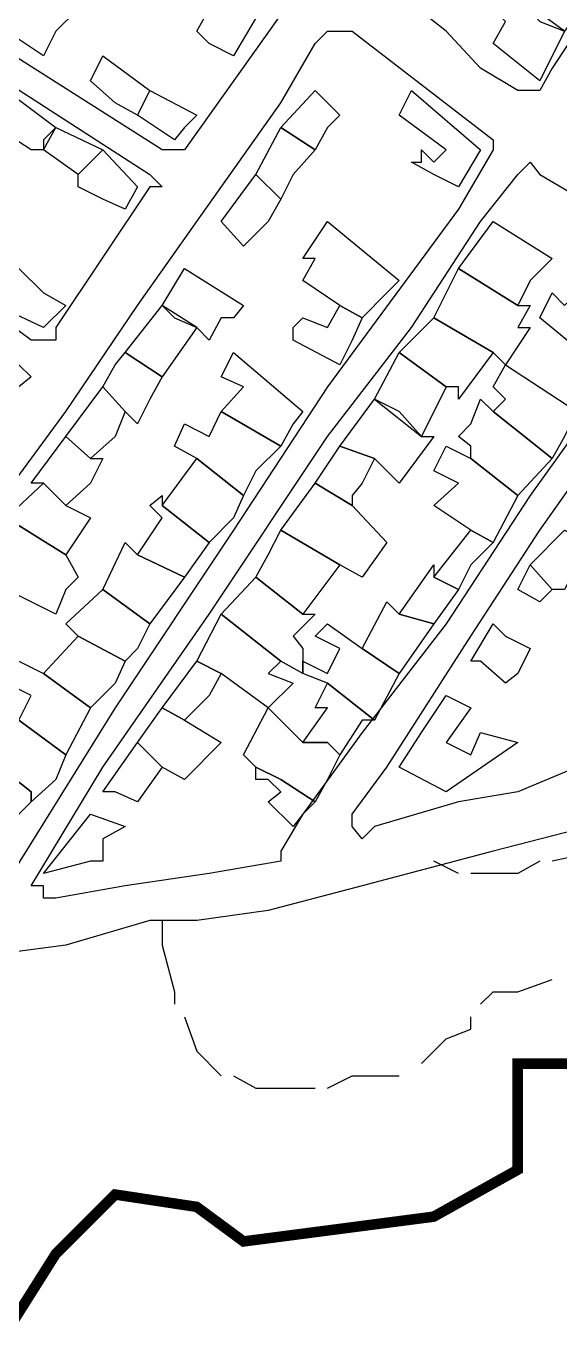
# Model space of a CAD drawing. Header units: millimetres. Extents: x -3588 to 75209, y -3737 to 38254.
# Drawn here: x 28277.3 to 28338.3, y 5004.8 to 5155.3 of the extents above; entities that cross this region are included whole.
import ezdxf

# ---------------------------------------------------------------- set-up
doc = ezdxf.new("R2010")
doc.units = ezdxf.units.MM
doc.layers.add('P', color=253, linetype='Continuous')

msp = doc.modelspace()

# ---------------------------------------------------------------- linework, layer by layer
at = {"layer": 'P'}
for points in [[(28334.908, 5147.953), (28333.5, 5147.953), (28329.259, 5150.498), (28325.306, 5154.723), (28318.536, 5160.084), (28317.128, 5160.084), (28317.128, 5161.508), (28317.128, 5162.628), (28326.73, 5175.047), (28334.908, 5185.786), (28345.63, 5203.278)], [(28294.259, 5141.183), (28292.85, 5141.183), (28269.709, 5155.859), (28238.646, 5177.592), (28238.646, 5179), (28250.792, 5196.508), (28250.792, 5197.917), (28252.201, 5197.917), (28254.745, 5196.508), (28260.379, 5192.555), (28290.034, 5170.822), (28306.405, 5160.084), (28307.814, 5158.675), (28295.395, 5141.183), (28294.259, 5141.183)], [(28257.562, 5162.628), (28264.332, 5155.859), (28291.442, 5138.351), (28292.85, 5136.942), (28291.442, 5136.942), (28280.703, 5120.859), (28280.703, 5119.434), (28279.295, 5119.434), (28277.887, 5119.434), (28272.526, 5123.387), (28249.384, 5138.351), (28234.421, 5149.073), (28225.107, 5154.723), (28223.682, 5155.859), (28223.682, 5157.267), (28223.682, 5158.675), (28235.829, 5176.184), (28237.237, 5176.184), (28249.384, 5168.278), (28257.562, 5162.628)], [(28337.453, 5162.628), (28342.814, 5160.084), (28338.861, 5154.723), (28333.5, 5158.675), (28336.044, 5161.508), (28334.908, 5161.508), (28336.044, 5164.037), (28337.453, 5162.628)], [(28298.211, 5153.314), (28296.803, 5154.723), (28298.211, 5157.267), (28301.028, 5161.508), (28304.981, 5158.675), (28301.028, 5151.906), (28298.211, 5153.314)], [(28280.703, 5154.723), (28279.295, 5151.906), (28275.07, 5154.723), (28277.887, 5160.084), (28283.248, 5157.267), (28280.703, 5154.723)], [(28336.044, 5155.859), (28338.861, 5154.723), (28336.044, 5149.073), (28330.683, 5153.314), (28332.091, 5155.859), (28330.683, 5157.267), (28333.5, 5158.675), (28336.044, 5155.859)], [(28342.814, 5158.675), (28337.453, 5150.498), (28336.044, 5147.953), (28334.908, 5147.953)], [(28273.934, 5100.534), (28281.84, 5111.256), (28290.034, 5123.387), (28296.803, 5132.99), (28306.405, 5146.545), (28310.358, 5153.314), (28311.767, 5154.723), (28313.175, 5154.723), (28314.583, 5154.723), (28330.683, 5142.304)], [(28287.489, 5146.545), (28284.656, 5149.073), (28286.081, 5151.906), (28291.442, 5147.953), (28290.034, 5145.136), (28287.489, 5146.545)], [(28279.295, 5142.304), (28279.295, 5141.183), (28277.887, 5141.183), (28273.934, 5143.712), (28275.07, 5147.953), (28280.703, 5143.712), (28279.295, 5142.304)], [(28295.395, 5143.712), (28294.259, 5142.304), (28290.034, 5145.136), (28291.442, 5147.953), (28296.803, 5145.136), (28295.395, 5143.712)], [(28311.767, 5143.712), (28310.358, 5141.183), (28306.405, 5143.712), (28310.358, 5147.953), (28313.175, 5145.136), (28311.767, 5143.712)], [(28323.897, 5138.351), (28321.353, 5139.759), (28322.489, 5139.759), (28322.489, 5141.183), (28323.897, 5139.759), (28325.306, 5141.183), (28319.945, 5145.136), (28321.353, 5147.953), (28329.259, 5141.183), (28326.73, 5136.942), (28323.897, 5138.351)], [(28284.656, 5139.759), (28283.248, 5138.351), (28279.295, 5141.183), (28280.703, 5143.712), (28286.081, 5141.183), (28284.656, 5139.759)], [(28307.814, 5138.351), (28306.405, 5135.534), (28303.573, 5138.351), (28306.405, 5143.712), (28310.358, 5141.183), (28307.814, 5138.351)], [(28330.683, 5142.304), (28330.683, 5141.183), (28326.73, 5134.398), (28311.767, 5114.073), (28301.028, 5097.701), (28287.489, 5077.377), (28273.934, 5055.644)], [(28286.081, 5135.534), (28283.248, 5136.942), (28283.248, 5138.351), (28286.081, 5141.183), (28290.034, 5136.942), (28288.609, 5134.398), (28286.081, 5135.534)], [(28280.703, 5055.644), (28279.295, 5055.644), (28279.295, 5057.052), (28277.887, 5057.052), (28286.081, 5070.607), (28298.211, 5088.099), (28311.767, 5108.424), (28321.353, 5120.859), (28329.259, 5132.99), (28333.5, 5138.351), (28334.908, 5139.759), (28336.044, 5138.351), (28352.416, 5128.749)], [(28304.981, 5132.99), (28302.164, 5130.173), (28299.62, 5132.99), (28303.573, 5138.351), (28306.405, 5135.534), (28304.981, 5132.99)], [(28318.536, 5124.812), (28315.72, 5121.979), (28313.175, 5123.387), (28308.934, 5126.22), (28310.358, 5128.749), (28308.934, 5128.749), (28311.767, 5132.99), (28319.945, 5126.22), (28318.536, 5124.812)], [(28334.908, 5126.22), (28333.5, 5123.387), (28326.73, 5127.628), (28330.683, 5132.99), (28337.453, 5128.749), (28334.908, 5126.22)], [(28279.295, 5124.812), (28281.84, 5123.387), (28279.295, 5120.859), (28273.934, 5123.387), (28275.07, 5124.812), (28273.934, 5123.387), (28275.07, 5126.22), (28276.478, 5127.628), (28279.295, 5124.812)], [(28301.028, 5121.979), (28299.62, 5121.979), (28298.211, 5119.434), (28296.803, 5120.859), (28292.85, 5123.387), (28295.395, 5127.628), (28302.164, 5123.387), (28301.028, 5121.979)], [(28333.5, 5123.387), (28334.908, 5123.387), (28333.5, 5120.859), (28334.908, 5120.859), (28332.091, 5116.618), (28330.683, 5118.026), (28323.897, 5121.979), (28326.73, 5127.628), (28333.5, 5123.387)], [(28342.814, 5124.812), (28342.814, 5123.387), (28347.055, 5120.859), (28344.222, 5115.209), (28336.044, 5121.979), (28337.453, 5124.812), (28338.861, 5123.387), (28341.678, 5126.22), (28342.814, 5124.812)], [(28344.222, 5072.015), (28340.269, 5070.607), (28333.5, 5067.774), (28326.73, 5066.654), (28317.128, 5063.837), (28315.72, 5062.413), (28314.583, 5063.837), (28314.583, 5065.246), (28318.536, 5070.607), (28328.138, 5085.571), (28336.044, 5097.701), (28345.63, 5111.256), (28351.008, 5118.026), (28355.233, 5123.387), (28355.233, 5124.812), (28356.369, 5124.812), (28372.741, 5114.073), (28372.741, 5112.665), (28374.149, 5109.848), (28364.547, 5096.293), (28356.369, 5084.162), (28351.008, 5077.377), (28347.055, 5074.56), (28344.222, 5072.015)], [(28294.259, 5121.979), (28296.803, 5120.859), (28292.85, 5115.209), (28288.609, 5118.026), (28292.85, 5123.387), (28294.259, 5121.979)], [(28314.583, 5119.434), (28313.175, 5116.618), (28307.814, 5119.434), (28307.814, 5120.859), (28308.934, 5121.979), (28311.767, 5120.859), (28313.175, 5123.387), (28315.72, 5121.979), (28314.583, 5119.434)], [(28326.73, 5114.073), (28325.306, 5114.073), (28319.945, 5118.026), (28323.897, 5121.979), (28330.683, 5118.026), (28326.73, 5112.665), (28326.73, 5114.073)], [(28287.489, 5116.618), (28288.609, 5118.026), (28292.85, 5115.209), (28291.442, 5112.665), (28290.034, 5109.848), (28288.609, 5111.256), (28286.081, 5114.073), (28287.489, 5116.618)], [(28307.814, 5109.848), (28306.405, 5107.304), (28299.62, 5111.256), (28302.164, 5114.073), (28299.62, 5115.209), (28301.028, 5118.026), (28308.934, 5111.256), (28307.814, 5109.848)], [(28319.945, 5111.256), (28317.128, 5112.665), (28319.945, 5118.026), (28325.306, 5114.073), (28322.489, 5108.424), (28319.945, 5111.256)], [(28276.478, 5116.618), (28277.887, 5115.209), (28276.478, 5114.073)], [(28345.63, 5116.618), (28334.908, 5101.654), (28325.306, 5086.979), (28315.72, 5074.56), (28308.934, 5065.246), (28306.405, 5061.005), (28306.405, 5059.885), (28298.211, 5058.46), (28288.609, 5057.052), (28280.703, 5055.644)], [(28338.861, 5108.424), (28337.453, 5105.895), (28330.683, 5111.256), (28332.091, 5112.665), (28330.683, 5114.073), (28332.091, 5116.618), (28340.269, 5111.256), (28338.861, 5108.424)], [(28287.489, 5108.424), (28284.656, 5105.895), (28281.84, 5108.424), (28286.081, 5114.073), (28288.609, 5111.256), (28287.489, 5108.424)], [(28322.489, 5108.424), (28323.897, 5108.424), (28319.945, 5103.063), (28317.128, 5105.895), (28313.175, 5107.304), (28317.128, 5112.665), (28322.489, 5108.424)], [(28328.138, 5109.848), (28329.259, 5112.665), (28330.683, 5111.256), (28337.453, 5105.895), (28333.5, 5101.654), (28328.138, 5105.895), (28328.138, 5107.304), (28326.73, 5108.424), (28328.138, 5109.848)], [(28303.573, 5104.487), (28302.164, 5101.654), (28296.803, 5105.895), (28294.259, 5107.304), (28295.395, 5109.848), (28298.211, 5108.424), (28299.62, 5111.256), (28306.405, 5107.304), (28303.573, 5104.487)], [(28284.656, 5103.063), (28281.84, 5100.534), (28279.295, 5103.063), (28277.887, 5103.063), (28281.84, 5108.424), (28284.656, 5105.895), (28286.081, 5105.895), (28284.656, 5103.063)], [(28315.72, 5103.063), (28314.583, 5101.654), (28314.583, 5100.534), (28310.358, 5103.063), (28313.175, 5107.304), (28317.128, 5105.895), (28315.72, 5103.063)], [(28328.138, 5105.895), (28333.5, 5101.654), (28330.683, 5096.293), (28328.138, 5097.701), (28323.897, 5100.534), (28326.73, 5103.063), (28323.897, 5104.487), (28325.306, 5107.304), (28328.138, 5105.895)], [(28301.028, 5099.11), (28298.211, 5096.293), (28292.85, 5100.534), (28296.803, 5105.895), (28302.164, 5101.654), (28301.028, 5099.11)], [(28281.84, 5100.534), (28284.656, 5099.11), (28281.84, 5094.885), (28275.07, 5099.11), (28279.295, 5103.063), (28281.84, 5100.534)], [(28314.583, 5100.534), (28318.536, 5096.293), (28315.72, 5092.34), (28313.175, 5093.748), (28306.405, 5097.701), (28310.358, 5103.063), (28314.583, 5100.534)], [(28292.85, 5100.534), (28298.211, 5096.293), (28295.395, 5092.34), (28290.034, 5094.885), (28292.85, 5099.11), (28291.442, 5100.534), (28292.85, 5101.654), (28292.85, 5100.534)], [(28281.84, 5090.932), (28280.703, 5088.099), (28275.07, 5090.932), (28272.526, 5093.748), (28271.117, 5093.748), (28275.07, 5099.11), (28281.84, 5094.885), (28283.248, 5092.34), (28281.84, 5090.932)], [(28304.981, 5094.885), (28306.405, 5097.701), (28313.175, 5093.748), (28308.934, 5088.099), (28303.573, 5092.34), (28304.981, 5094.885)], [(28328.138, 5093.748), (28326.73, 5090.932), (28323.897, 5092.34), (28328.138, 5097.701), (28330.683, 5096.293), (28328.138, 5093.748)], [(28341.678, 5096.293), (28338.861, 5090.932), (28337.453, 5090.932), (28334.908, 5093.748), (28338.861, 5097.701), (28341.678, 5096.293)], [(28290.034, 5094.885), (28295.395, 5092.34), (28291.442, 5086.979), (28286.081, 5090.932), (28288.609, 5096.293), (28290.034, 5094.885)], [(28323.897, 5092.34), (28326.73, 5090.932), (28323.897, 5086.979), (28319.945, 5088.099), (28323.897, 5093.748), (28323.897, 5092.34)], [(28337.453, 5090.932), (28336.044, 5089.523), (28333.5, 5090.932), (28334.908, 5093.748), (28337.453, 5090.932)], [(28310.358, 5088.099), (28307.814, 5085.571), (28308.934, 5084.162), (28308.934, 5082.738), (28308.934, 5081.33), (28306.405, 5082.738), (28299.62, 5088.099), (28303.573, 5092.34), (28308.934, 5088.099), (28310.358, 5088.099)], [(28290.034, 5084.162), (28288.609, 5082.738), (28283.248, 5085.571), (28281.84, 5086.979), (28286.081, 5090.932), (28291.442, 5086.979), (28290.034, 5084.162)], [(28319.945, 5088.099), (28323.897, 5086.979), (28319.945, 5081.33), (28315.72, 5084.162), (28318.536, 5089.523), (28319.945, 5088.099)], [(28306.405, 5082.738), (28304.981, 5081.33), (28307.814, 5080.209), (28304.981, 5077.377), (28299.62, 5081.33), (28296.803, 5082.738), (28299.62, 5088.099), (28306.405, 5082.738)], [(28287.489, 5080.209), (28284.656, 5077.377), (28279.295, 5081.33), (28283.248, 5085.571), (28288.609, 5082.738), (28287.489, 5080.209)], [(28315.72, 5084.162), (28319.945, 5081.33), (28317.128, 5075.968), (28311.767, 5080.209), (28308.934, 5081.33), (28308.934, 5082.738), (28311.767, 5081.33), (28313.175, 5084.162), (28310.358, 5085.571), (28311.767, 5086.979), (28315.72, 5084.162)], [(28333.5, 5081.33), (28332.091, 5080.209), (28329.259, 5082.738), (28328.138, 5082.738), (28330.683, 5086.979), (28332.091, 5085.571), (28334.908, 5084.162), (28333.5, 5081.33)], [(28279.295, 5081.33), (28284.656, 5077.377), (28281.84, 5072.015), (28276.478, 5075.968), (28277.887, 5078.785), (28275.07, 5080.209), (28276.478, 5082.738), (28279.295, 5081.33)], [(28298.211, 5078.785), (28295.395, 5075.968), (28292.85, 5077.377), (28296.803, 5082.738), (28299.62, 5081.33), (28298.211, 5078.785)], [(28315.72, 5075.968), (28313.175, 5072.015), (28311.767, 5073.424), (28308.934, 5073.424), (28311.767, 5077.377), (28310.358, 5077.377), (28311.767, 5080.209), (28317.128, 5075.968), (28315.72, 5075.968)], [(28280.703, 5069.199), (28277.887, 5066.654), (28277.887, 5067.774), (28272.526, 5072.015), (28273.934, 5073.424), (28271.117, 5074.56), (28273.934, 5078.785), (28276.478, 5075.968), (28281.84, 5072.015), (28280.703, 5069.199)], [(28322.489, 5074.56), (28325.306, 5078.785), (28328.138, 5077.377), (28325.306, 5073.424), (28328.138, 5072.015), (28329.259, 5074.56), (28333.5, 5073.424), (28325.306, 5067.774), (28319.945, 5070.607), (28322.489, 5074.56)], [(28295.395, 5075.968), (28299.62, 5073.424), (28295.395, 5069.199), (28292.85, 5070.607), (28290.034, 5073.424), (28292.85, 5077.377), (28295.395, 5075.968)], [(28311.767, 5069.199), (28310.358, 5066.654), (28306.405, 5069.199), (28303.573, 5070.607), (28302.164, 5072.015), (28304.981, 5077.377), (28308.934, 5073.424), (28311.767, 5073.424), (28313.175, 5072.015), (28311.767, 5069.199)], [(28352.416, 5072.015), (28344.222, 5066.654), (28341.678, 5063.837), (28330.683, 5061.005), (28315.72, 5057.052), (28304.981, 5054.235), (28296.803, 5053.099), (28291.442, 5053.099), (28281.84, 5050.282), (28271.117, 5048.874), (28256.154, 5044.921), (28246.84, 5043.513), (28226.515, 5042.088), (28218.321, 5040.68), (28210.143, 5038.136), (28195.18, 5031.366), (28181.624, 5026.005)], [(28276.478, 5065.246), (28275.07, 5062.413), (28269.709, 5066.654), (28271.117, 5067.774), (28268.285, 5070.607), (28269.709, 5073.424), (28272.526, 5072.015), (28277.887, 5067.774), (28277.887, 5066.654), (28276.478, 5065.246)], [(28287.489, 5067.774), (28286.081, 5067.774), (28290.034, 5073.424), (28292.85, 5070.607), (28290.034, 5066.654), (28287.489, 5067.774)], [(28308.934, 5065.246), (28307.814, 5063.837), (28304.981, 5066.654), (28306.405, 5067.774), (28304.981, 5069.199), (28303.573, 5069.199), (28303.573, 5070.607), (28306.405, 5069.199), (28310.358, 5066.654), (28308.934, 5065.246)], [(28284.656, 5059.885), (28279.295, 5058.46), (28284.656, 5065.246), (28288.609, 5063.837), (28286.081, 5062.413), (28286.081, 5061.005), (28286.081, 5059.885), (28284.656, 5059.885)], [(28347.055, 5062.413), (28345.63, 5061.005), (28342.814, 5061.005), (28337.453, 5059.885)], [(28326.73, 5058.46), (28323.897, 5059.885)], [(28336.044, 5059.885), (28333.5, 5058.46), (28330.683, 5058.46), (28328.138, 5058.46)], [(28292.85, 5053.099), (28292.85, 5050.282), (28294.259, 5044.921), (28294.259, 5043.513)], [(28329.259, 5043.513), (28330.683, 5044.921), (28333.5, 5044.921), (28337.453, 5046.329)], [(28295.395, 5042.088), (28296.803, 5038.136), (28299.62, 5035.319)], [(28322.489, 5036.727), (28323.897, 5038.136), (28325.306, 5039.56), (28328.138, 5040.68), (28328.138, 5042.088)], [(28301.028, 5035.319), (28303.573, 5033.911), (28306.405, 5033.911), (28310.358, 5033.911)], [(28311.767, 5033.911), (28314.583, 5035.319), (28317.128, 5035.319), (28319.945, 5035.319)]]:
    msp.add_lwpolyline(points, dxfattribs=at)
at = {"layer": 'P', "const_width": 1.2}
msp.add_lwpolyline([(28258.97, 5001.439), (28273.934, 5004.272), (28280.703, 5014.994), (28287.489, 5021.764), (28296.803, 5020.355), (28302.164, 5016.402), (28323.897, 5019.235), (28333.5, 5024.596), (28333.5, 5036.727), (28341.678, 5036.727)], dxfattribs=at)
at = {"layer": 'P', "color": 254, "const_width": 1.2}
msp.add_lwpolyline([(28341.678, 5036.727), (28333.5, 5036.727), (28333.5, 5024.596), (28323.897, 5019.235), (28302.164, 5016.402), (28296.803, 5020.355), (28287.489, 5021.764), (28280.703, 5014.994), (28273.934, 5004.272), (28258.97, 5001.439)], dxfattribs=at)

doc.saveas('drawing.dxf')
